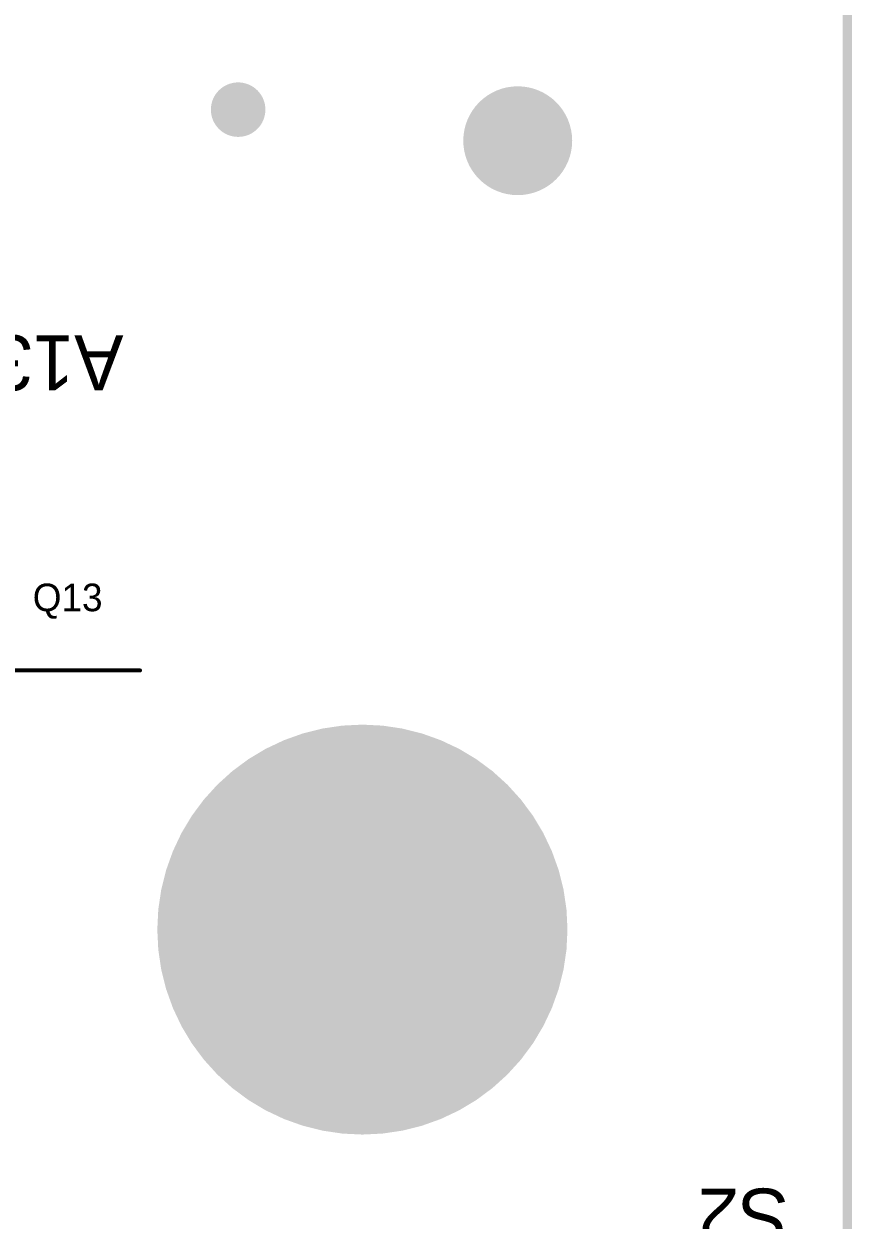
# Model space of a CAD drawing. Extents: x 11.69 to 17.18, y 4.05 to 12.26.
# Drawn here: x 16.127 to 17.177, y 8.832 to 10.349 of the extents above; entities that cross this region are included whole.
import ezdxf

# ---------------------------------------------------------------- set-up
doc = ezdxf.new("R2010")
doc.units = 0
for name, color, linetype in [('BOTTOMLAYER', 5, 'CONTINUOUS'), ('BOTTOMSOLDER', 6, 'CONTINUOUS'), ('MECHANICAL1', 6, 'CONTINUOUS'), ('MECHANICAL10', 56, 'CONTINUOUS'), ('MECHANICAL15', 56, 'CONTINUOUS'), ('TOPLAYER', 1, 'CONTINUOUS'), ('TOPOVERLAY', 2, 'CONTINUOUS'), ('TOPSOLDER', 216, 'CONTINUOUS')]:
    doc.layers.add(name, color=color, linetype=linetype)

msp = doc.modelspace()

# ---------------------------------------------------------------- linework, layer by layer
at = {"layer": 'BOTTOMLAYER'}
for points, const_width in [([(16.3835, 10.2399, 1), (16.4141, 10.2399, 1)], 0.0305), ([(16.7206, 10.2005, 1), (16.7856, 10.2005, 1)], 0.065), ([(16.4283, 9.2002, 1), (16.6842, 9.2002, 1)], 0.2559)]:
    msp.add_lwpolyline(points, format="xyb", close=True, dxfattribs=dict(at, const_width=const_width))
at = {"layer": 'BOTTOMSOLDER'}
for points, const_width in [([(16.3815, 10.2399, 1), (16.4161, 10.2399, 1)], 0.0345), ([(16.7186, 10.2005, 1), (16.7876, 10.2005, 1)], 0.069), ([(16.4263, 9.2002, 1), (16.6862, 9.2002, 1)], 0.2599)]:
    msp.add_lwpolyline(points, format="xyb", close=True, dxfattribs=dict(at, const_width=const_width))
at = {"layer": 'MECHANICAL1', "const_width": 0.012}
msp.add_lwpolyline([(17.1708, 4.126), (17.1708, 12.185)], dxfattribs=at)
at = {"layer": 'TOPLAYER'}
for points, const_width in [([(16.3835, 10.2399, 1), (16.4141, 10.2399, 1)], 0.0305), ([(16.7206, 10.2005, 1), (16.7856, 10.2005, 1)], 0.065), ([(16.4283, 9.2002, 1), (16.6842, 9.2002, 1)], 0.2559)]:
    msp.add_lwpolyline(points, format="xyb", close=True, dxfattribs=dict(at, const_width=const_width))
at = {"layer": 'TOPOVERLAY', "const_width": 0.005}
msp.add_lwpolyline([(12.675, 9.5288), (16.2746, 9.5288)], dxfattribs=at)
at = {"layer": 'TOPOVERLAY', "const_width": 0.0025}
msp.add_lwpolyline([(16.2733, 9.5288, 1), (16.2758, 9.5288, 1)], format="xyb", close=True, dxfattribs=at)
at = {"layer": 'TOPSOLDER'}
for points, const_width in [([(16.3815, 10.2399, 1), (16.4161, 10.2399, 1)], 0.0345), ([(16.7186, 10.2005, 1), (16.7876, 10.2005, 1)], 0.069), ([(16.4263, 9.2002, 1), (16.6862, 9.2002, 1)], 0.2599)]:
    msp.add_lwpolyline(points, format="xyb", close=True, dxfattribs=dict(at, const_width=const_width))

# ---------------------------------------------------------------- texts
at = {"layer": 'MECHANICAL10'}
msp.add_text('Q13', height=0.035, rotation=360, dxfattribs=at).set_placement((16.1385, 9.6039))
at = {"layer": 'MECHANICAL15'}
for s, p in [('A13', (16.2535, 9.9539)), ('S2', (17.096, 8.8718))]:
    msp.add_text(s, height=0.07, rotation=180, dxfattribs=at).set_placement(p)

doc.saveas('drawing.dxf')
